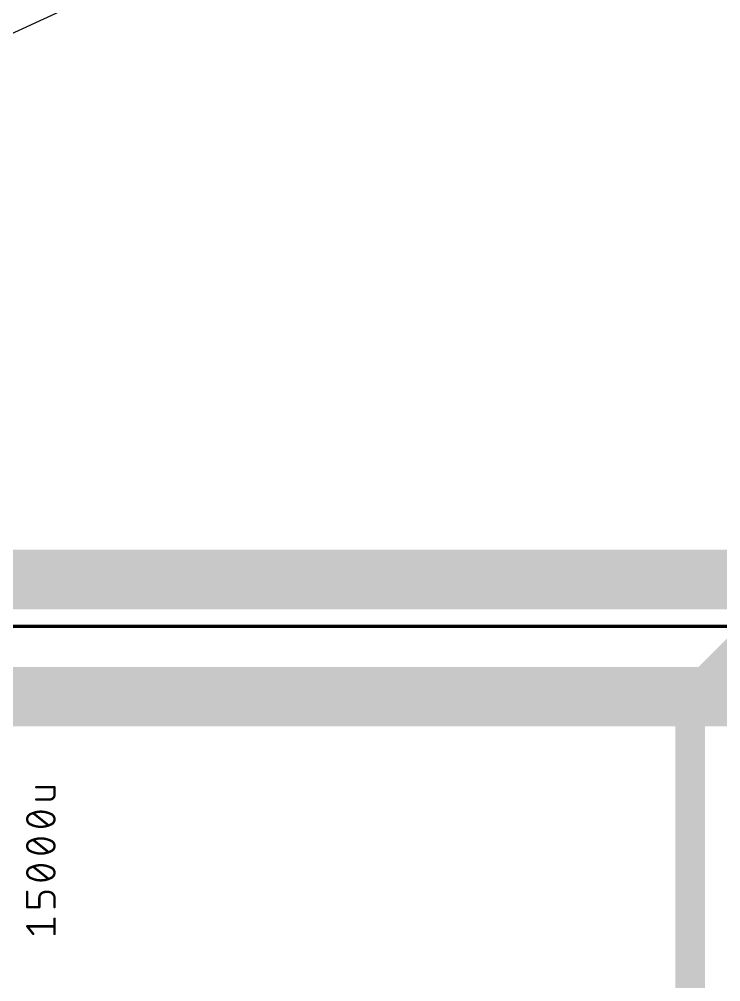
# Model space of a CAD drawing. Extents: x -92 to 260, y -27 to 208.
# Drawn here: x 42.35 to 72.31, y 24.83 to 65.92 of the extents above; entities that cross this region are included whole.
import ezdxf

# ---------------------------------------------------------------- set-up
doc = ezdxf.new("R2010")
doc.units = 0
for name, color, linetype in [('1', 12, 'CONTINUOUS'), ('121', 253, 'CONTINUOUS'), ('16', 132, 'CONTINUOUS'), ('19', 53, 'CONTINUOUS'), ('27', 253, 'CONTINUOUS')]:
    doc.layers.add(name, color=color, linetype=linetype)

msp = doc.modelspace()

# ---------------------------------------------------------------- linework, layer by layer
at = {"layer": '1', "const_width": 1.27}
for points in [[(88, 54), (71, 37)], [(71, 37), (71, 23)]]:
    msp.add_lwpolyline(points, dxfattribs=at)
at = {"layer": '1', "const_width": 0.635}
for points in [[(71.3175, 37, 1), (70.6825, 37)], [(70.7755, 37.2245, 1), (71.2245, 36.7755)]]:
    msp.add_lwpolyline(points, format="xyb", dxfattribs=at)
at = {"layer": '121', "const_width": 0.1524}
msp.add_lwpolyline([(85, 40), (25, 40)], dxfattribs=at)
at = {"layer": '16', "const_width": 2.54}
for points in [[(173, 42), (38, 42)], [(175, 37), (36.25, 37)]]:
    msp.add_lwpolyline(points, dxfattribs=at)
at = {"layer": '19'}
msp.add_line((32.31, 60.82), (90.81, 87.82), dxfattribs=at)
at = {"layer": '27', "const_width": 0.1016}
for points in [[(43.8542, 33.1305), (43.0753, 33.1305)], [(43.8542, 32.806), (43.8542, 33.1305)], [(43.0753, 32.6113), (43.6595, 32.6113)], [(43.5946, 31.5064), (42.9454, 32.0256)], [(43.5946, 30.3634), (42.9454, 30.8827)], [(43.5946, 29.2204), (42.9454, 29.7397)], [(42.6858, 28.0125), (42.6858, 28.6616)], [(43.2051, 28.4019), (43.2051, 28.0125)], [(43.5946, 28.6616), (43.4647, 28.6616)], [(43.8542, 28.0125), (43.8542, 28.4019)], [(43.2051, 28.0125), (42.6858, 28.0125)], [(43.8542, 26.8695), (43.8542, 27.5186)], [(42.9454, 26.8695), (42.6858, 27.194)], [(42.6858, 27.194), (43.8542, 27.194)]]:
    msp.add_lwpolyline(points, dxfattribs=at)
at = {"layer": '27'}
for points, const_width in [([(43.0753, 33.1559, 1), (43.0753, 33.1051)], 0.0508), ([(43.8796, 33.1305, 1), (43.8288, 33.1305)], 0.0508), ([(43.8542, 33.1051, 1), (43.8542, 33.1559)], 0.0508), ([(43.0753, 32.6367, 1), (43.0753, 32.5859)], 0.0508), ([(43.6595, 32.6113, 0.4142), (43.8542, 32.806)], 0.1016), ([(43.6595, 32.6367, 1), (43.6595, 32.5859)], 0.0508), ([(43.6595, 32.5859, 1), (43.6595, 32.6367)], 0.0508), ([(43.8796, 32.806, 1), (43.8288, 32.806)], 0.0508), ([(43.8288, 32.806, 1), (43.8796, 32.806)], 0.0508), ([(43.27, 32.0906, 0.1139), (42.8481, 31.9932)], 0.1016), ([(42.9613, 32.0455, 1), (42.9296, 32.0058)], 0.0508), ([(43.6919, 31.9932, 0.1139), (43.27, 32.0906)], 0.1016), ([(43.27, 32.116, 1), (43.27, 32.0652)], 0.0508), ([(43.27, 32.0652, 1), (43.27, 32.116)], 0.0508), ([(42.8481, 31.9932, 0.3205), (42.6858, 31.766)], 0.1016), ([(42.6858, 31.766, 0.3205), (42.8481, 31.5388)], 0.1016), ([(42.7112, 31.766, 1), (42.6604, 31.766)], 0.0508), ([(42.6604, 31.766, 1), (42.7112, 31.766)], 0.0508), ([(42.8369, 32.016, 1), (42.8592, 31.9704)], 0.0508), ([(42.8563, 31.9692, 1), (42.8398, 32.0172)], 0.0508), ([(43.8542, 31.766, 0.3205), (43.6919, 31.9932)], 0.1016), ([(43.6919, 31.5388, 0.3205), (43.8542, 31.766)], 0.1016), ([(43.7002, 32.0172, 1), (43.6837, 31.9692)], 0.0508), ([(43.6808, 31.9704, 1), (43.7031, 32.016)], 0.0508), ([(43.8796, 31.766, 1), (43.8288, 31.766)], 0.0508), ([(43.8288, 31.766, 1), (43.8796, 31.766)], 0.0508), ([(42.8481, 31.5388, 0.1139), (43.27, 31.4414)], 0.1016), ([(42.8592, 31.5616, 1), (42.8369, 31.516)], 0.0508), ([(42.8398, 31.5148, 1), (42.8563, 31.5628)], 0.0508), ([(43.27, 31.4414, 0.1139), (43.6919, 31.5388)], 0.1016), ([(43.27, 31.4668, 1), (43.27, 31.416)], 0.0508), ([(43.27, 31.416, 1), (43.27, 31.4668)], 0.0508), ([(43.5787, 31.4865, 1), (43.6104, 31.5262)], 0.0508), ([(43.6837, 31.5628, 1), (43.7002, 31.5148)], 0.0508), ([(43.7031, 31.516, 1), (43.6808, 31.5616)], 0.0508), ([(42.8481, 30.8502, 0.3205), (42.6858, 30.623)], 0.1016), ([(43.27, 30.9476, 0.1139), (42.8481, 30.8502)], 0.1016), ([(42.8369, 30.873, 1), (42.8592, 30.8274)], 0.0508), ([(42.8563, 30.8262, 1), (42.8398, 30.8742)], 0.0508), ([(42.9613, 30.9025, 1), (42.9296, 30.8628)], 0.0508), ([(43.6919, 30.8502, 0.1139), (43.27, 30.9476)], 0.1016), ([(43.27, 30.973, 1), (43.27, 30.9222)], 0.0508), ([(43.27, 30.9222, 1), (43.27, 30.973)], 0.0508), ([(43.8542, 30.623, 0.3205), (43.6919, 30.8502)], 0.1016), ([(43.7002, 30.8742, 1), (43.6837, 30.8262)], 0.0508), ([(43.6808, 30.8274, 1), (43.7031, 30.873)], 0.0508), ([(42.6858, 30.623, 0.3205), (42.8481, 30.3958)], 0.1016), ([(42.7112, 30.623, 1), (42.6604, 30.623)], 0.0508), ([(42.6604, 30.623, 1), (42.7112, 30.623)], 0.0508), ([(42.8481, 30.3958, 0.1139), (43.27, 30.2985)], 0.1016), ([(42.8592, 30.4186, 1), (42.8369, 30.373)], 0.0508), ([(42.8398, 30.3718, 1), (42.8563, 30.4198)], 0.0508), ([(43.27, 30.2985, 0.1139), (43.6919, 30.3958)], 0.1016), ([(43.5787, 30.3435, 1), (43.6104, 30.3832)], 0.0508), ([(43.6919, 30.3958, 0.3205), (43.8542, 30.623)], 0.1016), ([(43.6837, 30.4198, 1), (43.7002, 30.3718)], 0.0508), ([(43.7031, 30.373, 1), (43.6808, 30.4186)], 0.0508), ([(43.8796, 30.623, 1), (43.8288, 30.623)], 0.0508), ([(43.8288, 30.623, 1), (43.8796, 30.623)], 0.0508), ([(43.27, 30.3239, 1), (43.27, 30.2731)], 0.0508), ([(43.27, 30.2731, 1), (43.27, 30.3238)], 0.0508), ([(42.8481, 29.7072, 0.3205), (42.6858, 29.48)], 0.1016), ([(43.27, 29.8046, 0.1139), (42.8481, 29.7072)], 0.1016), ([(42.8369, 29.73, 1), (42.8592, 29.6844)], 0.0508), ([(42.8563, 29.6832, 1), (42.8398, 29.7312)], 0.0508), ([(42.9613, 29.7595, 1), (42.9296, 29.7198)], 0.0508), ([(43.6919, 29.7072, 0.1139), (43.27, 29.8046)], 0.1016), ([(43.27, 29.83, 1), (43.27, 29.7792)], 0.0508), ([(43.27, 29.7792, 1), (43.27, 29.83)], 0.0508), ([(43.8542, 29.48, 0.3205), (43.6919, 29.7072)], 0.1016), ([(43.7002, 29.7312, 1), (43.6837, 29.6832)], 0.0508), ([(43.6808, 29.6844, 1), (43.7031, 29.73)], 0.0508), ([(42.6858, 29.48, 0.3205), (42.8481, 29.2528)], 0.1016), ([(42.7112, 29.48, 1), (42.6604, 29.48)], 0.0508), ([(42.6604, 29.48, 1), (42.7112, 29.48)], 0.0508), ([(42.8592, 29.2757, 1), (42.8369, 29.23)], 0.0508), ([(42.8481, 29.2528, 0.1139), (43.27, 29.1555)], 0.1016), ([(42.8398, 29.2288, 1), (42.8563, 29.2768)], 0.0508), ([(43.27, 29.1555, 0.1139), (43.6919, 29.2528)], 0.1016), ([(43.27, 29.1809, 1), (43.27, 29.1301)], 0.0508), ([(43.27, 29.1301, 1), (43.27, 29.1809)], 0.0508), ([(43.5787, 29.2005, 1), (43.6104, 29.2402)], 0.0508), ([(43.6919, 29.2528, 0.3205), (43.8542, 29.48)], 0.1016), ([(43.6837, 29.2768, 1), (43.7002, 29.2288)], 0.0508), ([(43.7031, 29.23, 1), (43.6808, 29.2757)], 0.0508), ([(43.8796, 29.48, 1), (43.8288, 29.48)], 0.0508), ([(43.8288, 29.48, 1), (43.8796, 29.48)], 0.0508), ([(42.7112, 28.6616, 1), (42.6604, 28.6616)], 0.0508), ([(43.4647, 28.6616, 0.4142), (43.2051, 28.4019)], 0.1016), ([(43.2305, 28.4019, 1), (43.1797, 28.4019)], 0.0508), ([(43.1797, 28.4019, 1), (43.2305, 28.4019)], 0.0508), ([(43.4647, 28.687, 1), (43.4647, 28.6362)], 0.0508), ([(43.4647, 28.6362, 1), (43.4647, 28.687)], 0.0508), ([(43.8542, 28.4019, 0.4142), (43.5946, 28.6616)], 0.1016), ([(43.5946, 28.687, 1), (43.5946, 28.6362)], 0.0508), ([(43.5946, 28.6362, 1), (43.5946, 28.687)], 0.0508), ([(43.8796, 28.4019, 1), (43.8288, 28.4019)], 0.0508), ([(43.8288, 28.4019, 1), (43.8796, 28.4019)], 0.0508), ([(42.6858, 28.0379, 1), (42.6858, 27.9871)], 0.0508), ([(42.6604, 28.0125, 1), (42.7112, 28.0125)], 0.0508), ([(43.1797, 28.0125, 1), (43.2305, 28.0125)], 0.0508), ([(43.2051, 27.9871, 1), (43.2051, 28.0379)], 0.0508), ([(43.8288, 28.0125, 1), (43.8796, 28.0125)], 0.0508), ([(43.8796, 27.5186, 1), (43.8288, 27.5186)], 0.0508), ([(42.7056, 27.2099, 1), (42.666, 27.1781)], 0.0508), ([(42.6858, 27.2194, 1), (42.6858, 27.1686)], 0.0508), ([(43.8542, 27.1686, 1), (43.8542, 27.2194)], 0.0508), ([(42.9256, 26.8536, 1), (42.9653, 26.8853)], 0.0508), ([(43.8288, 26.8695, 1), (43.8796, 26.8695)], 0.0508)]:
    msp.add_lwpolyline(points, format="xyb", dxfattribs=dict(at, const_width=const_width))

doc.saveas('drawing.dxf')
